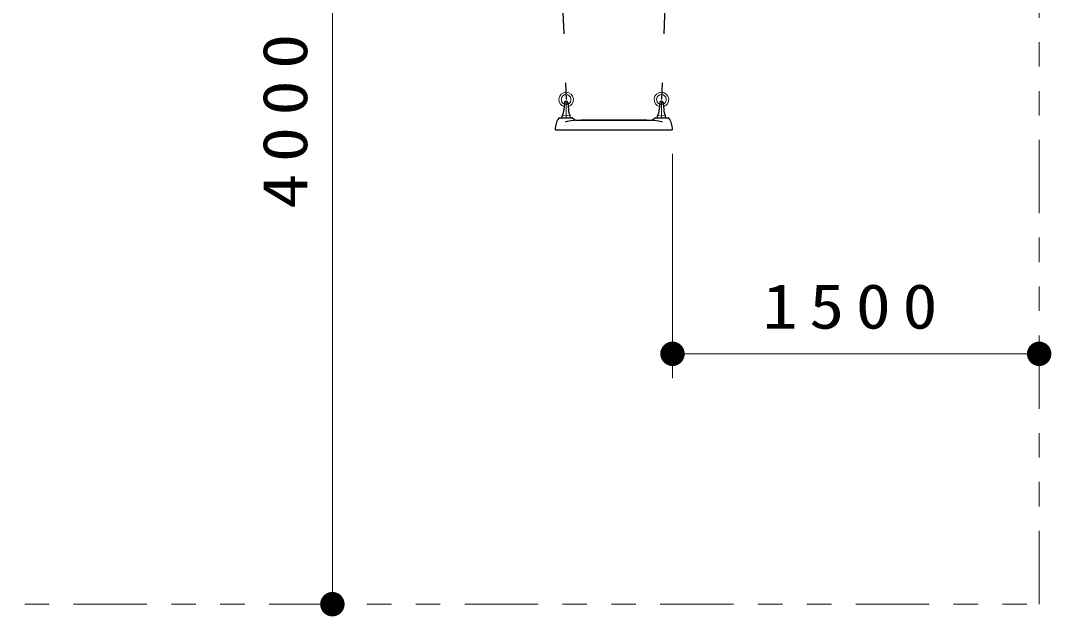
# Model space of a CAD drawing. Units: millimetres on the paper, with parts at other scales. Extents: x -385 to 0, y -19 to 267.
# Drawn here: x -72.69 to -30.52, y 117.02 to 141.4 of the extents above; entities that cross this region are included whole.
import ezdxf

# ---------------------------------------------------------------- set-up
doc = ezdxf.new("R2010")
doc.units = ezdxf.units.MM
for name, pattern in [('USER1', [4.5, 2.5, -2]), ('USER2', [6, 3, -1, 1, -1]), ('USER3', [8, 3, -1, 1, -1, 1, -1])]:
    doc.linetypes.add(name, pattern=pattern)
doc.layers.add('LY_1', color=7, linetype='Continuous', lineweight=25)
doc.styles.add('ＭＳ ゴシック', font='')
doc.styles.get('ＭＳ ゴシック').set_extended_font_data('MS Gothic')

# ---------------------------------------------------------------- blocks, each defined once
blk = doc.blocks.new('filled_dot')
at = {"color": 0, "linetype": 'Continuous', "lineweight": -2, "const_width": 1.25}
blk.add_lwpolyline([(-0.625, 0, 1), (0.625, 0, 1)], format="xyb", close=True, dxfattribs=at)

msp = doc.modelspace()

# ---------------------------------------------------------------- linework, layer by layer
at = {"layer": 'LY_1', "linetype": 'USER3', "lineweight": 13}
for p, q in [((-31.018, 117.516), (-31.018, 197.516)), ((-102.518, 117.516), (-31.018, 117.516))]:
    msp.add_line(p, q, dxfattribs=at)
at = {"layer": 'LY_1', "lineweight": 13}
for p, q in [((-59.931, 117.516), (-59.931, 157.516)), ((-50.502, 137.516), (-50.368, 137.523)), ((-50.235, 137.516), (-50.368, 137.523)), ((-46.602, 137.516), (-46.468, 137.523)), ((-46.335, 137.516), (-46.468, 137.523)), ((-50.205, 137.416), (-50.531, 137.416)), ((-46.631, 137.416), (-46.305, 137.416)), ((-46.018, 135.946), (-46.018, 126.761)), ((-31.018, 127.761), (-46.018, 127.761))]:
    msp.add_line(p, q, dxfattribs=at)
at = {"layer": 'LY_1', "color": 20, "linetype": 'USER1'}
for p, q in [((-51.068, 156.841), (-50.368, 138.166)), ((-45.768, 156.841), (-46.469, 138.166))]:
    msp.add_line(p, q, dxfattribs=at)
at = {"layer": 'LY_1'}
for p, q in [((-50.438, 138.041), (-50.46, 137.751)), ((-50.298, 138.041), (-50.277, 137.751)), ((-46.538, 138.041), (-46.56, 137.751)), ((-46.398, 138.041), (-46.377, 137.751))]:
    msp.add_line(p, q, dxfattribs=at)
at = {"layer": 'LY_1', "color": 2, "linetype": 'USER2', "lineweight": 13}
for p, q in [((-50.368, 137.416), (-50.368, 138.106)), ((-46.468, 137.416), (-46.468, 138.106))]:
    msp.add_line(p, q, dxfattribs=at)
at = {"layer": 'LY_1', "color": 131}
for p, q in [((-50.655, 137.416), (-50.107, 137.416)), ((-50.251, 137.416), (-50.231, 137.416)), ((-49.988, 137.316), (-46.848, 137.316)), ((-49.768, 137.333), (-49.77, 137.326)), ((-49.763, 137.336), (-49.713, 137.336)), ((-49.713, 137.336), (-47.124, 137.336)), ((-47.124, 137.336), (-47.073, 137.336)), ((-47.066, 137.326), (-47.069, 137.333)), ((-46.73, 137.416), (-46.181, 137.416)), ((-46.606, 137.416), (-46.586, 137.416)), ((-46.048, 136.916), (-50.788, 136.916))]:
    msp.add_line(p, q, dxfattribs=at)
at = {"layer": 'LY_1', "lineweight": 13}
for centre, radius, start, end in [((-50.368, 138.166), 0.3, 283.8846, 256.1154), ((-50.368, 138.166), 0.2, 288.6765, 251.3235), ((-46.469, 138.166), 0.3, 283.8846, 256.1154), ((-46.469, 138.166), 0.2, 288.6765, 251.3235), ((-50.5, 137.486), 0.03, 90, 155.0273), ((-50.236, 137.486), 0.03, 24.9727, 90), ((-46.6, 137.486), 0.03, 90, 155.0273), ((-46.336, 137.486), 0.03, 24.9727, 90), ((-50.531, 137.428), 0.012, 180, 270), ((-50.205, 137.428), 0.012, 270, 0), ((-46.631, 137.428), 0.012, 180, 270), ((-46.305, 137.428), 0.012, 270, 0)]:
    msp.add_arc(centre, radius, start, end, dxfattribs=at)
at = {"layer": 'LY_1'}
for centre, radius, start, end in [((-50.368, 138.036), 0.07, 4.2913, 175.7087), ((-46.468, 138.036), 0.07, 4.2913, 175.7087), ((-50.376, 137.428), 0.167, 154.3662, 180), ((-51.158, 137.803), 0.7, 334.3662, 355.7087), ((-49.579, 137.803), 0.7, 184.2913, 205.6338), ((-50.361, 137.428), 0.167, 0, 24.9727), ((-46.476, 137.428), 0.167, 155.0273, 180), ((-47.258, 137.803), 0.7, 334.3662, 355.7087), ((-45.679, 137.803), 0.7, 184.2913, 205.6338), ((-46.461, 137.428), 0.167, 0, 25.6338)]:
    msp.add_arc(centre, radius, start, end, dxfattribs=at)
at = {"layer": 'LY_1', "linetype": 'USER1', "lineweight": 13}
for centre in [(-50.368, 138.036), (-46.468, 138.036)]:
    msp.add_arc(centre, 0.07, 175.7087, 4.2913, dxfattribs=at)
at = {"layer": 'LY_1', "color": 131}
for centre, radius, start, end in [((-50.018, 136.946), 0.8, 144.7656, 180), ((-50.655, 137.396), 0.02, 90, 144.7656), ((-50.107, 137.396), 0.02, 43.4325, 90), ((-49.875, 137.616), 0.3, 223.4325, 270), ((-49.785, 137.331), 0.015, 270, 340), ((-49.763, 137.331), 0.005, 90, 160), ((-47.073, 137.331), 0.005, 20, 90), ((-47.052, 137.331), 0.015, 200, 270), ((-46.962, 137.616), 0.3, 270, 316.5675), ((-46.73, 137.396), 0.02, 90, 136.5675), ((-46.181, 137.396), 0.02, 35.2344, 90), ((-46.818, 136.946), 0.8, 0, 35.2344), ((-50.788, 136.946), 0.03, 180, 270), ((-46.048, 136.946), 0.03, 270, 0)]:
    msp.add_arc(centre, radius, start, end, dxfattribs=at)
at = {"layer": 'LY_1', "color": 131, "lineweight": 13}
for points, knots in [([(-50.092, 137.31), (-50.094, 137.31), (-50.096, 137.31), (-50.097, 137.31), (-50.099, 137.31), (-50.101, 137.309), (-50.102, 137.309), (-50.104, 137.309), (-50.106, 137.309), (-50.107, 137.309), (-50.109, 137.309), (-50.11, 137.308), (-50.112, 137.308), (-50.114, 137.308), (-50.115, 137.308), (-50.117, 137.308), (-50.119, 137.307), (-50.12, 137.307), (-50.122, 137.307), (-50.124, 137.307), (-50.125, 137.307), (-50.127, 137.306), (-50.129, 137.306), (-50.13, 137.306), (-50.132, 137.306), (-50.133, 137.306), (-50.135, 137.305), (-50.137, 137.305), (-50.138, 137.305), (-50.14, 137.305), (-50.142, 137.305), (-50.143, 137.304), (-50.145, 137.304), (-50.147, 137.304), (-50.148, 137.304), (-50.15, 137.303), (-50.152, 137.303), (-50.153, 137.303), (-50.155, 137.303), (-50.156, 137.303), (-50.158, 137.302), (-50.16, 137.302), (-50.161, 137.302), (-50.163, 137.302), (-50.165, 137.301), (-50.166, 137.301), (-50.168, 137.301), (-50.17, 137.301), (-50.171, 137.3), (-50.173, 137.3), (-50.174, 137.3), (-50.176, 137.3), (-50.178, 137.299), (-50.179, 137.299), (-50.181, 137.299), (-50.183, 137.299), (-50.184, 137.299), (-50.186, 137.298), (-50.188, 137.298), (-50.189, 137.298), (-50.191, 137.298), (-50.192, 137.297), (-50.194, 137.297), (-50.196, 137.297), (-50.197, 137.297), (-50.199, 137.296), (-50.201, 137.296), (-50.202, 137.296), (-50.204, 137.295), (-50.206, 137.295), (-50.207, 137.295), (-50.209, 137.295), (-50.21, 137.294), (-50.212, 137.294), (-50.214, 137.294), (-50.215, 137.294), (-50.217, 137.293), (-50.219, 137.293), (-50.22, 137.293), (-50.222, 137.293), (-50.224, 137.292), (-50.225, 137.292), (-50.227, 137.292), (-50.228, 137.291), (-50.23, 137.291), (-50.232, 137.291), (-50.233, 137.291), (-50.235, 137.29), (-50.237, 137.29), (-50.238, 137.29), (-50.24, 137.29), (-50.241, 137.289), (-50.243, 137.289), (-50.245, 137.289), (-50.246, 137.288), (-50.248, 137.288), (-50.25, 137.288), (-50.251, 137.288), (-50.253, 137.287), (-50.255, 137.287), (-50.256, 137.287), (-50.258, 137.286), (-50.259, 137.286), (-50.261, 137.286), (-50.263, 137.285), (-50.264, 137.285), (-50.266, 137.285), (-50.268, 137.285), (-50.269, 137.284), (-50.271, 137.284), (-50.272, 137.284), (-50.274, 137.283), (-50.276, 137.283), (-50.277, 137.283), (-50.279, 137.282), (-50.281, 137.282), (-50.282, 137.282), (-50.284, 137.282), (-50.285, 137.281), (-50.287, 137.281), (-50.289, 137.281), (-50.29, 137.28), (-50.292, 137.28), (-50.294, 137.28), (-50.295, 137.279), (-50.297, 137.279), (-50.298, 137.279), (-50.3, 137.279), (-50.302, 137.278), (-50.303, 137.278), (-50.305, 137.278), (-50.307, 137.277), (-50.308, 137.277), (-50.31, 137.277), (-50.311, 137.276), (-50.313, 137.276), (-50.315, 137.276), (-50.316, 137.275), (-50.318, 137.275), (-50.32, 137.275), (-50.321, 137.274), (-50.323, 137.274), (-50.324, 137.274), (-50.326, 137.273), (-50.328, 137.273), (-50.329, 137.273), (-50.331, 137.272), (-50.333, 137.272), (-50.334, 137.272), (-50.336, 137.271), (-50.337, 137.271), (-50.339, 137.271), (-50.341, 137.27), (-50.342, 137.27), (-50.344, 137.27), (-50.346, 137.27), (-50.347, 137.269), (-50.349, 137.269), (-50.35, 137.269), (-50.352, 137.268), (-50.354, 137.268), (-50.355, 137.268), (-50.357, 137.267), (-50.359, 137.267), (-50.36, 137.267), (-50.362, 137.266), (-50.363, 137.266), (-50.365, 137.265), (-50.367, 137.265), (-50.368, 137.265), (-50.37, 137.264), (-50.372, 137.264), (-50.373, 137.264), (-50.375, 137.263), (-50.376, 137.263), (-50.378, 137.263), (-50.38, 137.262), (-50.381, 137.262), (-50.383, 137.262), (-50.384, 137.261), (-50.386, 137.261), (-50.388, 137.261), (-50.389, 137.26), (-50.391, 137.26), (-50.393, 137.26), (-50.394, 137.259), (-50.396, 137.259), (-50.397, 137.259), (-50.399, 137.258), (-50.401, 137.258), (-50.402, 137.258), (-50.404, 137.257), (-50.406, 137.257), (-50.407, 137.257), (-50.409, 137.256), (-50.41, 137.256), (-50.412, 137.255), (-50.414, 137.255), (-50.415, 137.255)], [0, 0, 0, 0, 1, 1, 1, 2, 2, 2, 3, 3, 3, 4, 4, 4, 5, 5, 5, 6, 6, 6, 7, 7, 7, 8, 8, 8, 9, 9, 9, 10, 10, 10, 11, 11, 11, 12, 12, 12, 13, 13, 13, 14, 14, 14, 15, 15, 15, 16, 16, 16, 17, 17, 17, 18, 18, 18, 19, 19, 19, 20, 20, 20, 21, 21, 21, 22, 22, 22, 23, 23, 23, 24, 24, 24, 25, 25, 25, 26, 26, 26, 27, 27, 27, 28, 28, 28, 29, 29, 29, 30, 30, 30, 31, 31, 31, 32, 32, 32, 33, 33, 33, 34, 34, 34, 35, 35, 35, 36, 36, 36, 37, 37, 37, 38, 38, 38, 39, 39, 39, 40, 40, 40, 41, 41, 41, 42, 42, 42, 43, 43, 43, 44, 44, 44, 45, 45, 45, 46, 46, 46, 47, 47, 47, 48, 48, 48, 49, 49, 49, 50, 50, 50, 51, 51, 51, 52, 52, 52, 53, 53, 53, 54, 54, 54, 55, 55, 55, 56, 56, 56, 57, 57, 57, 58, 58, 58, 59, 59, 59, 60, 60, 60, 61, 61, 61, 62, 62, 62, 63, 63, 63, 64, 64, 64, 65, 65, 65, 66, 66, 66, 66]), ([(-49.988, 137.316), (-49.989, 137.316), (-49.99, 137.316), (-49.992, 137.316), (-49.993, 137.316), (-49.994, 137.316), (-49.995, 137.316), (-49.996, 137.316), (-49.997, 137.316), (-49.999, 137.316), (-50, 137.316), (-50.001, 137.316), (-50.002, 137.316), (-50.003, 137.316), (-50.004, 137.316), (-50.006, 137.316), (-50.007, 137.316), (-50.008, 137.316), (-50.009, 137.316), (-50.01, 137.316), (-50.011, 137.316), (-50.013, 137.316), (-50.014, 137.316), (-50.015, 137.316), (-50.016, 137.316), (-50.017, 137.316), (-50.018, 137.316), (-50.019, 137.316), (-50.021, 137.316), (-50.022, 137.316), (-50.023, 137.315), (-50.024, 137.315), (-50.025, 137.315), (-50.026, 137.315), (-50.028, 137.315), (-50.029, 137.315), (-50.03, 137.315), (-50.031, 137.315), (-50.032, 137.315), (-50.033, 137.315), (-50.035, 137.315), (-50.036, 137.315), (-50.037, 137.315), (-50.038, 137.315), (-50.039, 137.315), (-50.04, 137.315), (-50.041, 137.314), (-50.043, 137.314), (-50.044, 137.314), (-50.045, 137.314), (-50.046, 137.314), (-50.047, 137.314), (-50.048, 137.314), (-50.05, 137.314), (-50.051, 137.314), (-50.052, 137.314), (-50.053, 137.314), (-50.054, 137.314), (-50.055, 137.314), (-50.057, 137.313), (-50.058, 137.313), (-50.059, 137.313), (-50.06, 137.313), (-50.061, 137.313), (-50.062, 137.313), (-50.063, 137.313), (-50.065, 137.313), (-50.066, 137.313), (-50.067, 137.313), (-50.068, 137.313), (-50.069, 137.312), (-50.07, 137.312), (-50.072, 137.312), (-50.073, 137.312), (-50.074, 137.312), (-50.075, 137.312), (-50.076, 137.312), (-50.077, 137.312), (-50.078, 137.312), (-50.08, 137.312), (-50.081, 137.311), (-50.082, 137.311), (-50.083, 137.311), (-50.084, 137.311), (-50.085, 137.311), (-50.087, 137.311), (-50.088, 137.311), (-50.089, 137.311), (-50.09, 137.311), (-50.091, 137.31), (-50.092, 137.31)], [0, 0, 0, 0, 1, 1, 1, 2, 2, 2, 3, 3, 3, 4, 4, 4, 5, 5, 5, 6, 6, 6, 7, 7, 7, 8, 8, 8, 9, 9, 9, 10, 10, 10, 11, 11, 11, 12, 12, 12, 13, 13, 13, 14, 14, 14, 15, 15, 15, 16, 16, 16, 17, 17, 17, 18, 18, 18, 19, 19, 19, 20, 20, 20, 21, 21, 21, 22, 22, 22, 23, 23, 23, 24, 24, 24, 25, 25, 25, 26, 26, 26, 27, 27, 27, 28, 28, 28, 29, 29, 29, 30, 30, 30, 30]), ([(-46.744, 137.31), (-46.745, 137.31), (-46.747, 137.311), (-46.748, 137.311), (-46.749, 137.311), (-46.75, 137.311), (-46.751, 137.311), (-46.752, 137.311), (-46.753, 137.311), (-46.755, 137.311), (-46.756, 137.311), (-46.757, 137.312), (-46.758, 137.312), (-46.759, 137.312), (-46.76, 137.312), (-46.762, 137.312), (-46.763, 137.312), (-46.764, 137.312), (-46.765, 137.312), (-46.766, 137.312), (-46.767, 137.312), (-46.768, 137.313), (-46.77, 137.313), (-46.771, 137.313), (-46.772, 137.313), (-46.773, 137.313), (-46.774, 137.313), (-46.775, 137.313), (-46.777, 137.313), (-46.778, 137.313), (-46.779, 137.313), (-46.78, 137.313), (-46.781, 137.314), (-46.782, 137.314), (-46.784, 137.314), (-46.785, 137.314), (-46.786, 137.314), (-46.787, 137.314), (-46.788, 137.314), (-46.789, 137.314), (-46.79, 137.314), (-46.792, 137.314), (-46.793, 137.314), (-46.794, 137.314), (-46.795, 137.314), (-46.796, 137.315), (-46.797, 137.315), (-46.799, 137.315), (-46.8, 137.315), (-46.801, 137.315), (-46.802, 137.315), (-46.803, 137.315), (-46.804, 137.315), (-46.806, 137.315), (-46.807, 137.315), (-46.808, 137.315), (-46.809, 137.315), (-46.81, 137.315), (-46.811, 137.315), (-46.812, 137.315), (-46.814, 137.315), (-46.815, 137.316), (-46.816, 137.316), (-46.817, 137.316), (-46.818, 137.316), (-46.819, 137.316), (-46.821, 137.316), (-46.822, 137.316), (-46.823, 137.316), (-46.824, 137.316), (-46.825, 137.316), (-46.826, 137.316), (-46.828, 137.316), (-46.829, 137.316), (-46.83, 137.316), (-46.831, 137.316), (-46.832, 137.316), (-46.833, 137.316), (-46.835, 137.316), (-46.836, 137.316), (-46.837, 137.316), (-46.838, 137.316), (-46.839, 137.316), (-46.84, 137.316), (-46.841, 137.316), (-46.843, 137.316), (-46.844, 137.316), (-46.845, 137.316), (-46.846, 137.316), (-46.847, 137.316), (-46.848, 137.316)], [0, 0, 0, 0, 1, 1, 1, 2, 2, 2, 3, 3, 3, 4, 4, 4, 5, 5, 5, 6, 6, 6, 7, 7, 7, 8, 8, 8, 9, 9, 9, 10, 10, 10, 11, 11, 11, 12, 12, 12, 13, 13, 13, 14, 14, 14, 15, 15, 15, 16, 16, 16, 17, 17, 17, 18, 18, 18, 19, 19, 19, 20, 20, 20, 21, 21, 21, 22, 22, 22, 23, 23, 23, 24, 24, 24, 25, 25, 25, 26, 26, 26, 27, 27, 27, 28, 28, 28, 29, 29, 29, 30, 30, 30, 30]), ([(-46.421, 137.255), (-46.423, 137.255), (-46.425, 137.255), (-46.426, 137.256), (-46.428, 137.256), (-46.429, 137.257), (-46.431, 137.257), (-46.433, 137.257), (-46.434, 137.258), (-46.436, 137.258), (-46.438, 137.258), (-46.439, 137.259), (-46.441, 137.259), (-46.442, 137.259), (-46.444, 137.26), (-46.446, 137.26), (-46.447, 137.26), (-46.449, 137.261), (-46.45, 137.261), (-46.452, 137.261), (-46.454, 137.262), (-46.455, 137.262), (-46.457, 137.262), (-46.459, 137.263), (-46.46, 137.263), (-46.462, 137.263), (-46.463, 137.264), (-46.465, 137.264), (-46.467, 137.264), (-46.468, 137.265), (-46.47, 137.265), (-46.472, 137.266), (-46.473, 137.266), (-46.475, 137.266), (-46.476, 137.267), (-46.478, 137.267), (-46.48, 137.267), (-46.481, 137.268), (-46.483, 137.268), (-46.485, 137.268), (-46.486, 137.269), (-46.488, 137.269), (-46.489, 137.269), (-46.491, 137.27), (-46.493, 137.27), (-46.494, 137.27), (-46.496, 137.27), (-46.498, 137.271), (-46.499, 137.271), (-46.501, 137.271), (-46.502, 137.272), (-46.504, 137.272), (-46.506, 137.272), (-46.507, 137.273), (-46.509, 137.273), (-46.51, 137.273), (-46.512, 137.274), (-46.514, 137.274), (-46.515, 137.274), (-46.517, 137.275), (-46.519, 137.275), (-46.52, 137.275), (-46.522, 137.276), (-46.523, 137.276), (-46.525, 137.276), (-46.527, 137.277), (-46.528, 137.277), (-46.53, 137.277), (-46.532, 137.278), (-46.533, 137.278), (-46.535, 137.278), (-46.536, 137.279), (-46.538, 137.279), (-46.54, 137.279), (-46.541, 137.279), (-46.543, 137.28), (-46.545, 137.28), (-46.546, 137.28), (-46.548, 137.281), (-46.549, 137.281), (-46.551, 137.281), (-46.553, 137.282), (-46.554, 137.282), (-46.556, 137.282), (-46.558, 137.282), (-46.559, 137.283), (-46.561, 137.283), (-46.563, 137.283), (-46.564, 137.284), (-46.566, 137.284), (-46.567, 137.284), (-46.569, 137.285), (-46.571, 137.285), (-46.572, 137.285), (-46.574, 137.285), (-46.576, 137.286), (-46.577, 137.286), (-46.579, 137.286), (-46.58, 137.287), (-46.582, 137.287), (-46.584, 137.287), (-46.585, 137.288), (-46.587, 137.288), (-46.589, 137.288), (-46.59, 137.288), (-46.592, 137.289), (-46.593, 137.289), (-46.595, 137.289), (-46.597, 137.29), (-46.598, 137.29), (-46.6, 137.29), (-46.602, 137.29), (-46.603, 137.291), (-46.605, 137.291), (-46.607, 137.291), (-46.608, 137.291), (-46.61, 137.292), (-46.611, 137.292), (-46.613, 137.292), (-46.615, 137.293), (-46.616, 137.293), (-46.618, 137.293), (-46.62, 137.293), (-46.621, 137.294), (-46.623, 137.294), (-46.625, 137.294), (-46.626, 137.294), (-46.628, 137.295), (-46.629, 137.295), (-46.631, 137.295), (-46.633, 137.295), (-46.634, 137.296), (-46.636, 137.296), (-46.638, 137.296), (-46.639, 137.297), (-46.641, 137.297), (-46.642, 137.297), (-46.644, 137.297), (-46.646, 137.298), (-46.647, 137.298), (-46.649, 137.298), (-46.651, 137.298), (-46.652, 137.299), (-46.654, 137.299), (-46.656, 137.299), (-46.657, 137.299), (-46.659, 137.299), (-46.66, 137.3), (-46.662, 137.3), (-46.664, 137.3), (-46.665, 137.3), (-46.667, 137.301), (-46.669, 137.301), (-46.67, 137.301), (-46.672, 137.301), (-46.674, 137.302), (-46.675, 137.302), (-46.677, 137.302), (-46.679, 137.302), (-46.68, 137.303), (-46.682, 137.303), (-46.683, 137.303), (-46.685, 137.303), (-46.687, 137.303), (-46.688, 137.304), (-46.69, 137.304), (-46.692, 137.304), (-46.693, 137.304), (-46.695, 137.305), (-46.697, 137.305), (-46.698, 137.305), (-46.7, 137.305), (-46.701, 137.305), (-46.703, 137.306), (-46.705, 137.306), (-46.706, 137.306), (-46.708, 137.306), (-46.71, 137.306), (-46.711, 137.307), (-46.713, 137.307), (-46.715, 137.307), (-46.716, 137.307), (-46.718, 137.307), (-46.72, 137.308), (-46.721, 137.308), (-46.723, 137.308), (-46.725, 137.308), (-46.726, 137.308), (-46.728, 137.309), (-46.729, 137.309), (-46.731, 137.309), (-46.733, 137.309), (-46.734, 137.309), (-46.736, 137.309), (-46.738, 137.31), (-46.739, 137.31), (-46.741, 137.31), (-46.743, 137.31), (-46.744, 137.31)], [0, 0, 0, 0, 1, 1, 1, 2, 2, 2, 3, 3, 3, 4, 4, 4, 5, 5, 5, 6, 6, 6, 7, 7, 7, 8, 8, 8, 9, 9, 9, 10, 10, 10, 11, 11, 11, 12, 12, 12, 13, 13, 13, 14, 14, 14, 15, 15, 15, 16, 16, 16, 17, 17, 17, 18, 18, 18, 19, 19, 19, 20, 20, 20, 21, 21, 21, 22, 22, 22, 23, 23, 23, 24, 24, 24, 25, 25, 25, 26, 26, 26, 27, 27, 27, 28, 28, 28, 29, 29, 29, 30, 30, 30, 31, 31, 31, 32, 32, 32, 33, 33, 33, 34, 34, 34, 35, 35, 35, 36, 36, 36, 37, 37, 37, 38, 38, 38, 39, 39, 39, 40, 40, 40, 41, 41, 41, 42, 42, 42, 43, 43, 43, 44, 44, 44, 45, 45, 45, 46, 46, 46, 47, 47, 47, 48, 48, 48, 49, 49, 49, 50, 50, 50, 51, 51, 51, 52, 52, 52, 53, 53, 53, 54, 54, 54, 55, 55, 55, 56, 56, 56, 57, 57, 57, 58, 58, 58, 59, 59, 59, 60, 60, 60, 61, 61, 61, 62, 62, 62, 63, 63, 63, 64, 64, 64, 65, 65, 65, 66, 66, 66, 66])]:
    msp.add_open_spline(points, degree=3, knots=knots, dxfattribs=at)

# ---------------------------------------------------------------- block references
at = {"layer": 'LY_1', "lineweight": 13, "xscale": 0.4, "yscale": 0.4}
msp.add_blockref('filled_dot', (-46.018, 127.761), dxfattribs=at)
for p, rotation in [((-31.018, 127.761), 180), ((-59.931, 117.516), 90)]:
    msp.add_blockref('filled_dot', p, dxfattribs=dict(at, rotation=rotation))

# ---------------------------------------------------------------- texts
at = {"layer": 'LY_1', "insert": (-60.931, 137.516), "char_height": 1.833, "attachment_point": 8, "rotation": 90, "style": 'ＭＳ ゴシック'}
msp.add_mtext('\\T1.33;\\W1.15;4000', dxfattribs=at)
at = {"layer": 'LY_1', "insert": (-38.518, 128.761), "char_height": 1.833, "attachment_point": 8, "style": 'ＭＳ ゴシック'}
msp.add_mtext('\\T1.33;\\W1.15;1500', dxfattribs=at)

doc.saveas('drawing.dxf')
